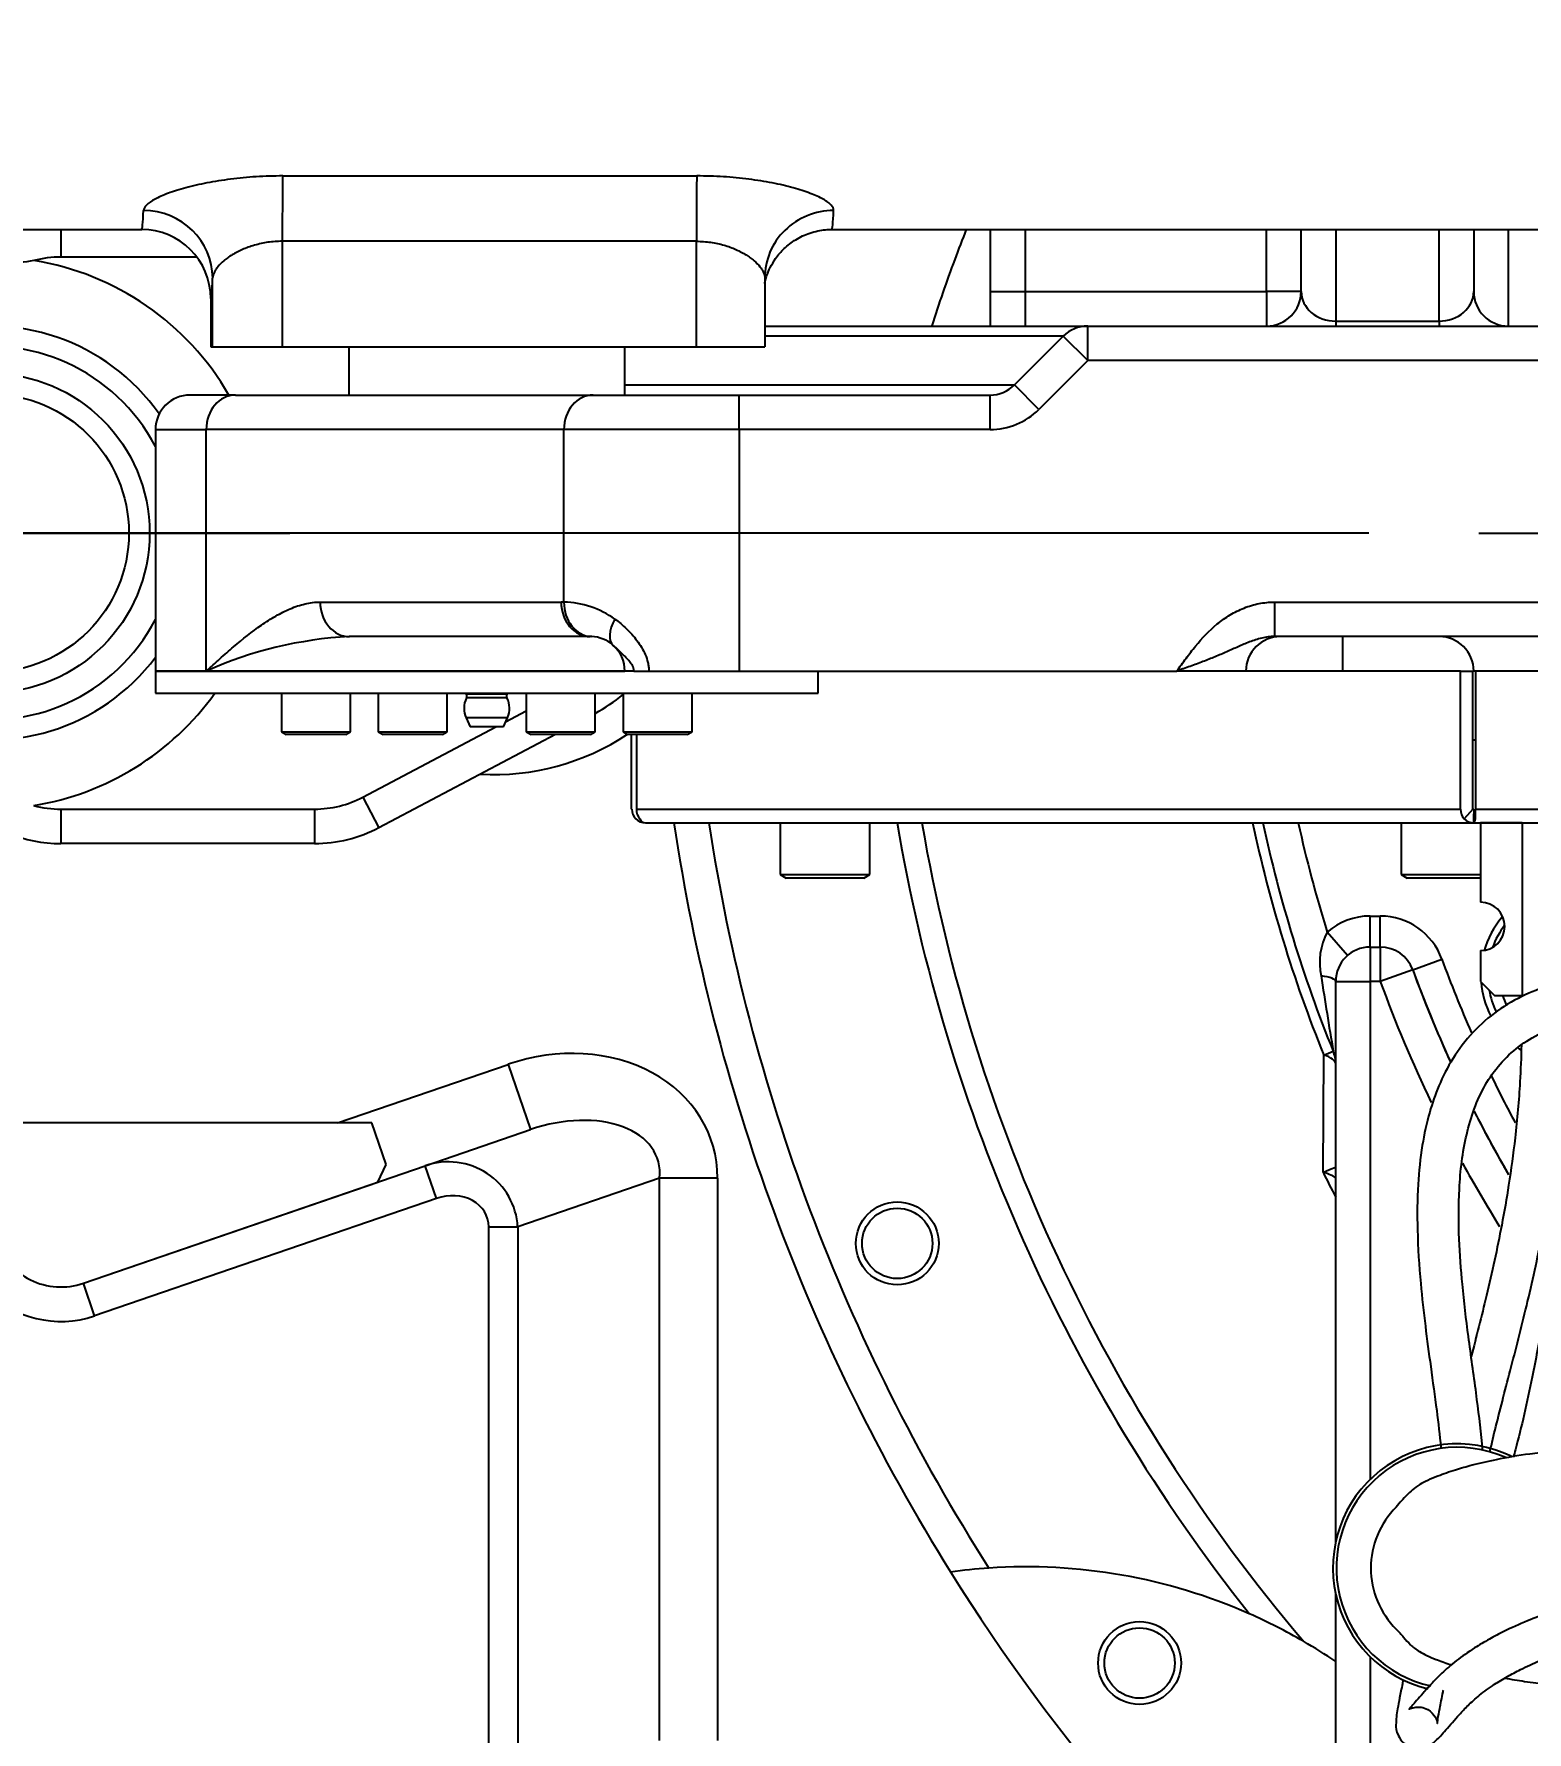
# Model space of a CAD drawing. Header units: millimetres. Extents: x 10462777 to 22643323, y 453826 to 1389191.
# Drawn here: x 11297330.8 to 11297550.6, y 583257.9 to 583507.9 of the extents above; entities that cross this region are included whole.
import ezdxf

# ---------------------------------------------------------------- set-up
doc = ezdxf.new("R2010")
doc.units = ezdxf.units.MM
doc.header["$LTSCALE"] = 200
doc.header["$MEASUREMENT"] = 0
doc.header["$PDMODE"] = 35
doc.header["$PDSIZE"] = -5
doc.linetypes.add('CENTER2', pattern=[1.125, 0.75, -0.125, 0.125, -0.125])
doc.linetypes.add('PHANTOM', pattern=[2.5, 1.25, -0.25, 0.25, -0.25, 0.25, -0.25])
doc.layers.get('0').update_dxf_attribs({"linetype": 'CONTINUOUS'})
doc.layers.get('DEFPOINTS').update_dxf_attribs({"linetype": 'CONTINUOUS'})
for name, color, linetype in [('$DDT_AUDIT_GENERATED_(1626)', 7, 'CONTINUOUS'), ('$DDT_AUDIT_GENERATED_(276)', 7, 'CONTINUOUS'), ('$DDT_AUDIT_GENERATED_(7CC)', 7, 'CONTINUOUS'), ('$DDT_AUDIT_GENERATED_(846)', 7, 'CONTINUOUS'), ('$DDT_AUDIT_GENERATED_(86E)', 7, 'CONTINUOUS'), ('A290-7324-X213', 7, 'CONTINUOUS'), ('A290-7324-X216', 7, 'CONTINUOUS'), ('A290-7329-X201', 7, 'CONTINUOUS'), ('A290-7329-X301', 7, 'CONTINUOUS'), ('A290-7329-X382', 7, 'CONTINUOUS'), ('A290-7329-X384', 7, 'CONTINUOUS'), ('DV1_DEFAULT', 7, 'CONTINUOUS'), ('LIBRL_A6-BA-16X5', 7, 'CONTINUOUS'), ('LIBRL_A6-BA-6X10', 7, 'CONTINUOUS'), ('LIBRL_A6-BA-6X16', 7, 'CONTINUOUS'), ('LIBRL_A6-BA-8X12', 7, 'CONTINUOUS'), ('LIBRL_A6-BA-8X35', 7, 'CONTINUOUS'), ('LIBRL_A97L-0218-', 7, 'CONTINUOUS')]:
    doc.layers.add(name, color=color, linetype=linetype)
doc.layers.add('LAYOUT', color=8, linetype='CONTINUOUS', lineweight=25)
doc.styles.get("Standard").update_dxf_attribs({"font": 'SYMBOL'})
doc.dimstyles.new('DS ROBOTEC', dxfattribs={"dimscale": 0, "dimtxt": 2.5, "dimasz": 2.5, "dimexe": 0.3, "dimexo": 0.3, "dimgap": 0.5, "dimtad": 1, "dimzin": 9, "dimdsep": 46, "dimtxsty": 'Standard', "dimblk": 'OPEN', "dimcen": 0, "dimclrd": 4, "dimclre": 4, "dimclrt": 110, "dimazin": 2, "dimtm": 1.5, "dimtfac": 1, "dimtmove": 0, "dimatfit": 3, "dimldrblk": 'OPEN', "dimfxl": 1, "dimtfill": 1, "dimtolj": 1, "dimlwd": -1, "dimlwe": -1, "dimarcsym": 0})

# ---------------------------------------------------------------- blocks, each defined once
blk = doc.blocks.new('A$C7DA30AB0')
at = {"layer": '$DDT_AUDIT_GENERATED_(1626)', "color": 7, "linetype": 'Continuous', "ltscale": 25.4}
blk.add_line((2865.46, 2983.31, 0), (2865.46, 2957.72, 0), dxfattribs=at)
for points, knots in [([(2778.63, 3056.49, 0), (2779.65, 3059.78, 0), (2781.31, 3064.53, 0), (2783.12, 3069.23, 0), (2783.7, 3070.71, 0)], [0.08101303, 0.08101303, 0.08101303, 0.08101303, 0.09602827, 0.10297048, 0.10297048, 0.10297048, 0.10297048]), ([(2892.59, 2944.41, 0), (2892.53, 2944.95, 0), (2892.21, 2947.06, 0), (2891.23, 2950.59, 0), (2889.24, 2954.23, 0), (2886.92, 2956.77, 0), (2884.58, 2958.41, 0), (2881.82, 2959.68, 0), (2878.43, 2960.45, 0), (2874.32, 2960.45, 0), (2870.07, 2959.65, 0), (2865.83, 2958.08, 0), (2861.75, 2955.74, 0), (2858.11, 2952.57, 0), (2855.23, 2948.77, 0), (2853.18, 2944.75, 0), (2851.69, 2940.45, 0), (2850.65, 2935.59, 0), (2850.05, 2929.77, 0), (2849.99, 2922.97, 0), (2850.45, 2916, 0), (2851.2, 2909.29, 0), (2852.04, 2903.03, 0), (2852.89, 2897.06, 0), (2853.34, 2893.13, 0), (2853.51, 2891.36, 0)], [0.0294546, 0.0294546, 0.0294546, 0.0294546, 0.0397846, 0.0708333, 0.0959328, 0.1167834, 0.1343066, 0.1490043, 0.1732452, 0.1984122, 0.2252052, 0.2533966, 0.2824512, 0.3123338, 0.3427894, 0.3707739, 0.3962002, 0.4275694, 0.4635986, 0.5057353, 0.5554681, 0.5955855, 0.6341662, 0.676763, 0.7134167, 0.7134167, 0.7134167, 0.7134167]), ([(2859.65, 2891.11, 0), (2859.63, 2891.37, 0), (2859.39, 2894.06, 0), (2858.71, 2899.55, 0), (2857.58, 2907.41, 0), (2856.67, 2914.98, 0), (2856.12, 2922.24, 0), (2856.09, 2929.63, 0), (2857, 2937.37, 0), (2859.19, 2943.66, 0), (2862.13, 2947.87, 0), (2864.92, 2950.48, 0), (2868.25, 2952.48, 0), (2872.03, 2953.88, 0), (2875.5, 2954.42, 0), (2878.41, 2954.23, 0), (2880.69, 2953.59, 0), (2882.93, 2952.22, 0), (2884.99, 2949.65, 0), (2885.95, 2946.94, 0), (2886.32, 2945.11, 0), (2886.4, 2944.68, 0)], [0.2297745, 0.2297745, 0.2297745, 0.2297745, 0.2367182, 0.3014038, 0.3714263, 0.4351249, 0.4893865, 0.5495164, 0.6149677, 0.6775364, 0.7079555, 0.7378513, 0.7687237, 0.8009206, 0.8342819, 0.852445, 0.8710577, 0.8908027, 0.9147583, 0.9487289, 0.9591574, 0.9591574, 0.9591574, 0.9591574]), ([(2860.74, 2890.76, 0), (2861.01, 2891.95, 0), (2861.95, 2895.87, 0), (2863.88, 2903.18, 0), (2866.39, 2912.99, 0), (2868.31, 2921.86, 0), (2869.68, 2929.83, 0), (2870.64, 2936.99, 0), (2871.35, 2945.13, 0), (2871.48, 2950.36, 0), (2871.53, 2953.3, 0)], [0.8153922, 0.8153922, 0.8153922, 0.8153922, 0.827936, 0.8554998, 0.8837129, 0.9135475, 0.9303302, 0.9500371, 0.9730855, 0.996031, 0.996031, 0.996031, 0.996031]), ([(2872.56, 2953.81, 0), (2872.53, 2951.37, 0), (2872.47, 2947.31, 0), (2872.15, 2941.42, 0), (2871.81, 2936.64, 0), (2871.45, 2932.54, 0), (2871.05, 2928.54, 0), (2870.6, 2924.56, 0), (2870.11, 2920.66, 0), (2869.4, 2915.6, 0), (2868.4, 2909.23, 0), (2867.12, 2902.31, 0), (2865.79, 2896.17, 0), (2864.84, 2892.3, 0), (2864.29, 2890.3, 0), (2864.19, 2889.94, 0)], [0.0082482, 0.0082482, 0.0082482, 0.0082482, 0.0664006, 0.1182806, 0.1548949, 0.188434, 0.2227476, 0.2572032, 0.2909242, 0.3238986, 0.3894179, 0.459469, 0.5118642, 0.5637843, 0.5754657, 0.5754657, 0.5754657, 0.5754657]), ([(2865.38, 2950.64, 0), (2865.33, 2948.77, 0), (2865.17, 2944.39, 0), (2864.54, 2937.31, 0), (2863.59, 2930.32, 0), (2862.23, 2922.53, 0), (2860.36, 2914.01, 0), (2858.73, 2907.64, 0), (2857.97, 2904.73, 0)], [0.0112301, 0.0112301, 0.0112301, 0.0112301, 0.0267725, 0.049579, 0.0689956, 0.0854783, 0.115111, 0.1416546, 0.1416546, 0.1416546, 0.1416546]), ([(2934.34, 2876.58, 0), (2932.78, 2876.56, 0), (2928.58, 2876.47, 0), (2921.69, 2876.16, 0), (2914.17, 2875.62, 0), (2907.65, 2874.99, 0), (2902.27, 2874.33, 0), (2898.17, 2873.76, 0), (2894.61, 2873.2, 0), (2890.97, 2872.57, 0), (2887.07, 2871.81, 0), (2881.14, 2870.53, 0), (2875.19, 2868.96, 0), (2869.79, 2867.19, 0), (2866.04, 2865.76, 0), (2863.04, 2864.4, 0), (2860.51, 2863.07, 0), (2858.06, 2861.61, 0), (2855.66, 2859.89, 0), (2853.6, 2858.1, 0), (2852.06, 2856.51, 0), (2850.85, 2855.13, 0), (2849.9, 2854.03, 0), (2849.21, 2853.22, 0), (2848.75, 2852.73, 0), (2848.94, 2852.89, 0), (2849.68, 2853.11, 0), (2850.51, 2853.17, 0), (2851.92, 2852.72, 0), (2852.88, 2851.51, 0), (2852.99, 2850.72, 0), (2853, 2850.72, 0), (2853.02, 2850.89, 0), (2853.1, 2851.55, 0), (2853.33, 2852.85, 0), (2853.66, 2854.5, 0), (2853.87, 2855.55, 0), (2853.89, 2855.63, 0)], [0.014029, 0.014029, 0.014029, 0.014029, 0.0271693, 0.0502483, 0.069627, 0.089646, 0.1046939, 0.1152509, 0.1249193, 0.1357273, 0.1476139, 0.1604384, 0.1917051, 0.2082091, 0.2245764, 0.2427195, 0.2568409, 0.2729351, 0.2973591, 0.3234909, 0.3486109, 0.3726537, 0.397887, 0.4229861, 0.448578, 0.4704385, 0.481181, 0.4890178, 0.4961, 0.5081864, 0.5224533, 0.5359445, 0.5493678, 0.5627692, 0.5909404, 0.6212121, 0.6237902, 0.6237902, 0.6237902, 0.6237902]), ([(2847.98, 2857.18, 0), (2847.94, 2856.97, 0), (2847.74, 2855.97, 0), (2847.44, 2854.45, 0), (2847.14, 2852.85, 0), (2846.95, 2851.67, 0), (2846.91, 2850.54, 0), (2846.84, 2849.45, 0), (2847.9, 2847.85, 0), (2848.88, 2847.24, 0), (2850.15, 2846.95, 0), (2851.15, 2847.14, 0), (2852.11, 2847.6, 0), (2852.85, 2848.22, 0), (2853.47, 2848.86, 0), (2854.28, 2849.78, 0), (2855.2, 2850.84, 0), (2856.22, 2852.03, 0), (2857.47, 2853.36, 0), (2859.11, 2854.84, 0), (2861.06, 2856.28, 0), (2863.15, 2857.56, 0), (2865.34, 2858.73, 0), (2867.95, 2859.94, 0), (2871.29, 2861.25, 0), (2875.09, 2862.52, 0), (2879.34, 2863.75, 0), (2884.3, 2864.99, 0), (2889.79, 2866.16, 0), (2895.52, 2867.19, 0), (2900.32, 2867.92, 0), (2904.69, 2868.49, 0), (2909.2, 2869.02, 0), (2914.89, 2869.56, 0), (2921.83, 2870.06, 0), (2928.64, 2870.38, 0), (2932.79, 2870.46, 0), (2934.34, 2870.48, 0)], [0.3726558, 0.3726558, 0.3726558, 0.3726558, 0.3789273, 0.4033778, 0.4265497, 0.4483708, 0.4699513, 0.4923298, 0.502289, 0.5096353, 0.5144283, 0.5252974, 0.5401406, 0.5572699, 0.5800805, 0.6024828, 0.6281052, 0.6522814, 0.6772591, 0.7032607, 0.7283333, 0.7450337, 0.7589346, 0.776283, 0.7921243, 0.808581, 0.8244237, 0.8398177, 0.8594691, 0.8767292, 0.8917889, 0.9016701, 0.9144371, 0.9303265, 0.9496364, 0.9727242, 0.9858295, 0.9858295, 0.9858295, 0.9858295])]:
    blk.add_open_spline(points, degree=3, knots=knots, dxfattribs=at)
at = {"layer": '$DDT_AUDIT_GENERATED_(276)', "color": 7, "linetype": 'Continuous', "ltscale": 25.4}
for start, end in [(200.0052, 204.4821), (206.9352, 210.1591)]:
    blk.add_arc((3025.99, 3025.99, 0), 187.96, start, end, dxfattribs=at)
at = {"layer": '$DDT_AUDIT_GENERATED_(7CC)', "color": 7, "linetype": 'Continuous', "ltscale": 25.4}
for radius, start, end in [(18.29, 64.1811, 256.5944), (17.78, 66.303, 257.4493), (12.7, 135.0247, 225.0414)]:
    blk.add_arc((2855.91, 2873.59, 0), radius, start, end, dxfattribs=at)
for points, knots in [([(2872.67, 2890.86, 0), (2871.54, 2890.83, 0), (2869.68, 2890.77, 0), (2865.85, 2890.31, 0), (2861.92, 2889.64, 0), (2858.39, 2888.82, 0), (2855.47, 2887.99, 0), (2852.66, 2887.01, 0), (2850.02, 2885.81, 0), (2848.55, 2884.38, 0), (2847.49, 2883.23, 0), (2846.93, 2882.57, 0)], [0, 0, 0, 0, 0.081372, 0.157809, 0.292426, 0.398611, 0.475812, 0.569905, 0.700294, 0.854161, 1, 1, 1, 1]), ([(2846.93, 2864.61, 0), (2847.34, 2864.16, 0), (2848.02, 2863.44, 0), (2849.02, 2862.23, 0), (2850.33, 2861.26, 0), (2852.36, 2860.29, 0), (2854.2, 2859.62, 0), (2855.01, 2859.36, 0), (2855.09, 2859.33, 0)], [0, 0, 0, 0, 0.1007398, 0.196095, 0.2972102, 0.4163106, 0.4937326, 0.502265, 0.502265, 0.502265, 0.502265]), ([(2862.92, 2857.39, 0), (2863.86, 2857.22, 0), (2865.92, 2856.88, 0), (2869.3, 2856.44, 0), (2871.4, 2856.36, 0), (2872.67, 2856.31, 0)], [0.7440414, 0.7440414, 0.7440414, 0.7440414, 0.8219157, 0.9082048, 1, 1, 1, 1])]:
    blk.add_open_spline(points, degree=3, knots=knots, dxfattribs=at)
at = {"layer": '$DDT_AUDIT_GENERATED_(846)', "color": 7, "linetype": 'Continuous', "ltscale": 25.4}
for p, q in [((2856.41, 3005.67, 0), (2824.82, 3005.67, 0)), ((2856.41, 3005.67, 0), (2858.23, 3005.67, 0)), ((2856.41, 2985.35, 0), (2856.41, 3005.67, 0)), ((2858.23, 2985.35, 0), (2858.23, 3005.67, 0)), ((2926.93, 3005.67, 0), (2858.61, 3005.67, 0)), ((2858.61, 3005.67, 0), (2858.61, 2985.35, 0)), ((2734.39, 2985.35, 0), (2734.39, 2996.32, 0)), ((2735.08, 2996.32, 0), (2735.08, 2985.35, 0)), ((2735.08, 2985.35, 0), (2856.41, 2985.35, 0)), ((2858.23, 2985.35, 0), (2856.94, 2983.91, 0)), ((2858.23, 2985.35, 0), (2858.35, 2985.35, 0)), ((2858.35, 2985.35, 0), (2858.35, 2984.67, 0)), ((2858.61, 2983.91, 0), (2858.61, 2985.35, 0)), ((2858.61, 2985.35, 0), (2932.01, 2985.35, 0)), ((2736.43, 2983.31, 0), (2858.35, 2983.31, 0)), ((2858.35, 2983.31, 0), (2858.35, 2984.67, 0)), ((2858.35, 2983.31, 0), (2858.35, 2983.31, 0)), ((2858.35, 2983.31, 0), (2932.01, 2983.31, 0)), ((2859.36, 2983.31, 0), (2859.36, 2971.63, 0)), ((2865.46, 2983.31, 0), (2859.36, 2983.31, 0)), ((2859.36, 2964.52, 0), (2859.36, 2959.95, 0)), ((2859.36, 2959.95, 0), (2861.4, 2957.91, 0)), ((2861.4, 2957.91, 0), (2865.46, 2957.91, 0))]:
    blk.add_line(p, q, dxfattribs=at)
for centre, radius, start, end in [((2736.43, 2985.35, 0), 2.03, 180, 270), ((2736.49, 2984.25, 0), 0.937, 201.223, 266.4641), ((2858.36, 2985.3, 0), 1.99, 224.4513, 269.5516), ((2859.36, 2968.07, 0), 3.56, 270, 90)]:
    blk.add_arc(centre, radius, start, end, dxfattribs=at)
for centre in [(2736.9, 2985.35, 0), (2858.23, 2985.35, 0)]:
    blk.add_ellipse(centre, major_axis=(0, -2.03), ratio=0.895903, start_param=4.712389, end_param=5.497787, dxfattribs=at)
blk.add_open_spline([(2858.23, 2985.35, 0), (2858.23, 2985.35, 0), (2858.23, 2985.35, 0)], degree=2, dxfattribs=at)
blk.add_open_spline([(2858.35, 2983.31, 0), (2858.39, 2983.31, 0), (2858.43, 2983.37, 0), (2858.52, 2983.57, 0), (2858.57, 2983.72, 0), (2858.61, 2983.91, 0)], degree=3, knots=[0, 0, 0, 0, 0.5, 0.5, 1, 1, 1, 1], dxfattribs=at)
at = {"layer": '$DDT_AUDIT_GENERATED_(86E)', "color": 7, "linetype": 'Continuous', "ltscale": 25.4}
blk.add_line((2858.61, 2995.51, 0), (2858.23, 2995.51, 0), dxfattribs=at)
at = {"layer": 'A290-7324-X213', "color": 7, "linetype": 'Continuous', "ltscale": 25.4}
for p, q in [((2650.36, 3070.69, 0), (2650.36, 3066.63, 0)), ((2670.39, 3066.63, 0), (2650.36, 3066.63, 0)), ((2715.84, 2998.2, 0), (2718.88, 2999.8, 0)), ((2694.82, 2987.11, 0), (2714.4, 2997.44, 0)), ((2723.17, 2996.32, 0), (2697.19, 2982.61, 0)), ((2650.36, 2985.35, 0), (2687.71, 2985.35, 0)), ((2650.36, 2985.35, 0), (2650.36, 2980.27, 0)), ((2687.71, 2985.35, 0), (2687.71, 2980.27, 0)), ((2694.82, 2987.11, 0), (2697.19, 2982.61, 0)), ((2687.71, 2980.27, 0), (2650.36, 2980.27, 0))]:
    blk.add_line(p, q, dxfattribs=at)
for radius in [23.52, 20.47]:
    blk.add_circle((2639.91, 3025.99, 0), radius, dxfattribs=at)
for centre, radius, start, end in [((2649.33, 3042.02, 0), 24.26, 96.9328, 117.371), ((2650.36, 3051.39, 0), 15.24, 90, 105.0416), ((2639.91, 3025.99, 0), 40.64, 30, 80.8055), ((2639.91, 3025.99, 0), 30.48, 35.1185, 323.1301), ((2639.91, 3025.99, 0), 27.5, 27.5565, 332.4435), ((2639.91, 3025.99, 0), 40.64, 279.1945, 324.5495), ((2714.08, 3025.99, 0), 30.48, 299.3945, 308.6791), ((2650.36, 3000.59, 0), 20.32, 225, 270), ((2650.36, 3000.59, 0), 15.24, 254.9584, 270), ((2687.71, 3000.59, 0), 15.24, 270, 297.8174), ((2687.71, 3000.59, 0), 20.32, 270, 297.8174)]:
    blk.add_arc(centre, radius, start, end, dxfattribs=at)
at = {"layer": 'A290-7324-X216', "color": 7, "linetype": 'Continuous', "ltscale": 25.4}
for p, q in [((2696.16, 2939.13, 0), (2639.21, 2939.16, 0)), ((2698.27, 2933.01, 0), (2696.16, 2939.13, 0)), ((2697.01, 2930.43, 0), (2698.27, 2933.01, 0)), ((2653.67, 2915.53, 0), (2697.01, 2930.43, 0))]:
    blk.add_line(p, q, dxfattribs=at)
at = {"layer": 'A290-7329-X201', "color": 7, "linetype": 'Continuous', "ltscale": 25.4}
for p, q in [((2691.09, 2939.13, 0), (2716.19, 2947.76, 0)), ((2716.19, 2947.76, 0), (2719.49, 2938.16, 0)), ((2703.99, 2932.83, 0), (2719.49, 2938.16, 0)), ((2653.67, 2915.53, 0), (2703.99, 2932.83, 0)), ((2705.64, 2928.02, 0), (2703.99, 2932.83, 0)), ((2738.5, 2931.02, 0), (2717.61, 2923.84, 0)), ((2747.03, 2931.02, 0), (2738.5, 2931.02, 0)), ((2738.5, 2848.18, 0), (2738.5, 2931.02, 0)), ((2747.03, 2931.02, 0), (2747.03, 2848.18, 0)), ((2705.64, 2928.02, 0), (2655.32, 2910.72, 0)), ((2713.35, 2923.84, 0), (2717.61, 2923.84, 0)), ((2713.35, 2847.14, 0), (2713.35, 2923.84, 0)), ((2717.61, 2923.84, 0), (2717.61, 2847.14, 0)), ((2655.32, 2910.72, 0), (2653.67, 2915.53, 0))]:
    blk.add_line(p, q, dxfattribs=at)
for centre, radius, start, end in [((2714.08, 3025.99, 0), 30.48, 299.3945, 308.6791), ((2714.08, 3025.99, 0), 35.56, 266.8147, 303.591), ((2650.37, 2925.14, 0), 10.16, 198.4349, 288.9704), ((2650.37, 2925.14, 0), 15.24, 223.3977, 288.9704)]:
    blk.add_arc(centre, radius, start, end, dxfattribs=at)
for centre, major_axis, ratio in [((2722.8, 2928.55, 0), (-23.31, -8.01), 0.824371), ((2722.8, 2928.55, 0), (-15.39, -5.29), 0.624328), ((2707.29, 2923.22, 0), (-9.79, -3.36), 0.981635), ((2707.29, 2923.22, 0), (-5.83, -2), 0.824371)]:
    blk.add_ellipse(centre, major_axis=major_axis, ratio=ratio, start_param=2.865455, end_param=4.712389, dxfattribs=at)
at = {"layer": 'A290-7329-X301', "color": 7, "linetype": 'Continuous', "ltscale": 25.4}
for p, q in [((2787.23, 3061.55, 0), (2787.23, 3070.69, 0)), ((2792.31, 3070.69, 0), (2792.31, 3061.55, 0)), ((2827.87, 3061.55, 0), (2827.87, 3070.69, 0)), ((2832.95, 3061.55, 0), (2832.95, 3070.69, 0)), ((2838.03, 3070.69, 0), (2838.03, 3057.19, 0)), ((2853.27, 3057.19, 0), (2853.27, 3070.69, 0)), ((2858.35, 3070.69, 0), (2858.35, 3061.55, 0)), ((2863.43, 3070.69, 0), (2863.43, 3056.47, 0)), ((2787.23, 3056.47, 0), (2787.23, 3061.55, 0)), ((2787.23, 3061.55, 0), (2792.31, 3061.55, 0)), ((2792.31, 3061.55, 0), (2827.87, 3061.55, 0)), ((2792.31, 3061.55, 0), (2792.31, 3056.47, 0)), ((2827.87, 3061.55, 0), (2827.87, 3056.47, 0)), ((2832.95, 3061.55, 0), (2827.87, 3061.55, 0)), ((2753.98, 3056.47, 0), (2801.52, 3056.47, 0)), ((2801.52, 3051.39, 0), (2801.52, 3056.47, 0)), ((2801.52, 3056.47, 0), (2973.92, 3056.47, 0)), ((2838.03, 3057.19, 0), (2853.27, 3057.19, 0)), ((2838.03, 3057.19, 0), (2838.03, 3056.47, 0)), ((2853.27, 3057.19, 0), (2853.27, 3056.47, 0)), ((2797.93, 3054.98, 0), (2753.98, 3054.98, 0)), ((2790.75, 3047.79, 0), (2797.93, 3054.98, 0)), ((2801.52, 3051.39, 0), (2797.93, 3054.98, 0)), ((2801.52, 3051.39, 0), (2794.34, 3044.2, 0)), ((2973.92, 3051.39, 0), (2801.52, 3051.39, 0)), ((2676.07, 3046.31, 0), (2669.37, 3046.31, 0)), ((2676.07, 3046.31, 0), (2728.72, 3046.31, 0)), ((2728.72, 3046.31, 0), (2750.22, 3046.31, 0)), ((2733.38, 3047.79, 0), (2790.75, 3047.79, 0)), ((2750.22, 3041.23, 0), (2750.22, 3046.31, 0)), ((2750.22, 3046.31, 0), (2787.16, 3046.31, 0)), ((2787.16, 3041.23, 0), (2787.16, 3046.31, 0)), ((2794.34, 3044.2, 0), (2790.75, 3047.79, 0)), ((2664.29, 3041.23, 0), (2664.29, 3005.67, 0)), ((2664.29, 3041.23, 0), (2671.77, 3041.23, 0)), ((2671.77, 3005.67, 0), (2671.77, 3041.23, 0)), ((2724.42, 3041.23, 0), (2671.77, 3041.23, 0)), ((2724.42, 3015.82, 0), (2724.42, 3041.23, 0)), ((2750.22, 3041.23, 0), (2724.42, 3041.23, 0)), ((2750.22, 3041.23, 0), (2750.22, 3005.67, 0)), ((2787.16, 3041.23, 0), (2750.22, 3041.23, 0)), ((2688.53, 3015.83, 0), (2724, 3015.83, 0)), ((2829.03, 3015.83, 0), (2973.92, 3015.83, 0)), ((2829.03, 3015.83, 0), (2829.03, 3010.75, 0)), ((2728.3, 3010.75, 0), (2692.83, 3010.75, 0)), ((2973.92, 3010.75, 0), (2829.03, 3010.75, 0)), ((2839.04, 3010.75, 0), (2839.04, 3005.67, 0)), ((2671.77, 3005.67, 0), (2664.29, 3005.67, 0)), ((2733.38, 3005.67, 0), (2671.77, 3005.67, 0)), ((2734.73, 3005.67, 0), (2733.38, 3005.67, 0)), ((2734.73, 3005.67, 0), (2736.92, 3005.67, 0)), ((2736.92, 3005.67, 0), (2750.22, 3005.67, 0)), ((2750.22, 3005.67, 0), (2814.66, 3005.67, 0)), ((2824.82, 3005.67, 0), (2814.66, 3005.67, 0)), ((2858.61, 3005.67, 0), (2858.35, 3005.67, 0)), ((2843.11, 2965.03, 0), (2843.11, 2969.6, 0)), ((2843.11, 2969.6, 0), (2844.6, 2969.6, 0)), ((2844.6, 2965.03, 0), (2844.6, 2969.6, 0)), ((2839.78, 2963.78, 0), (2836.78, 2967.23, 0)), ((2843.11, 2965.03, 0), (2844.6, 2965.03, 0)), ((2843.11, 2965.03, 0), (2843.11, 2959.95, 0)), ((2844.6, 2965.03, 0), (2844.6, 2959.95, 0)), ((2849.37, 2961.68, 0), (2853.67, 2963.25, 0)), ((2849.37, 2961.68, 0), (2844.6, 2959.95, 0)), ((2838.03, 2877.42, 0), (2838.03, 2959.95, 0)), ((2838.03, 2959.95, 0), (2843.11, 2959.95, 0)), ((2844.6, 2959.95, 0), (2843.11, 2959.95, 0)), ((2843.11, 2959.95, 0), (2843.11, 2886.65, 0)), ((2836.17, 2931.87, 0), (2836.28, 2949.13, 0)), ((2836.28, 2949.13, 0), (2837.66, 2949.69, 0)), ((2837.66, 2949.69, 0), (2837.68, 2949.7, 0)), ((2838.03, 2756.75, 0), (2838.03, 2869.75, 0)), ((2843.11, 2860.53, 0), (2843.11, 2756.75, 0))]:
    blk.add_line(p, q, dxfattribs=at)
for centre, radius in [((2773.49, 2921.4, 0), 6.1), ((2773.49, 2921.4, 0), 5.18), ((2809.16, 2859.61, 0), 6.1), ((2809.16, 2859.61, 0), 5.18)]:
    blk.add_circle(centre, radius, dxfattribs=at)
for centre, radius, start, end in [((2827.87, 3061.55, 0), 5.08, 270, 0), ((2863.43, 3061.55, 0), 5.08, 180, 270), ((2801.52, 3051.39, 0), 5.08, 90, 135), ((2669.37, 3041.23, 0), 5.08, 90, 180), ((2787.16, 3051.39, 0), 5.08, 270, 315), ((2787.16, 3051.39, 0), 10.16, 270, 315), ((2724, 3005.67, 0), 10.16, 87.6454, 90), ((2724.08, 3002.23, 0), 13.59, 54.6811, 88.5641), ((2696.06, 2951.17, 0), 59.67, 93.1076, 114.0216), ((2728.3, 3005.67, 0), 5.08, 87.6454, 90), ((2728.3, 3005.67, 0), 5.08, 48.8841, 87.6454), ((2829.9, 3005.67, 0), 5.08, 90, 180), ((2853.27, 3005.67, 0), 5.08, 0, 90), ((2728.3, 3005.67, 0), 5.08, 0, 48.8841), ((3025.99, 3025.99, 0), 288.54, 188.5045, 212.017), ((3025.99, 3025.99, 0), 283.46, 188.6581, 212.5215), ((3025.99, 3025.99, 0), 256.1, 189.5913, 218.4136), ((3025.99, 3025.99, 0), 252.51, 189.7291, 220.2571), ((3025.99, 3025.99, 0), 204.69, 192.0329, 202.0542), ((3025.99, 3025.99, 0), 203.2, 192.1224, 202.0542), ((3025.99, 3025.99, 0), 198.12, 192.4381, 197.2504), ((2843.11, 2959.95, 0), 9.65, 90, 130.9678), ((2844.6, 2959.95, 0), 9.65, 20.0052, 90), ((2872.61, 2960.88, 0), 13.21, 139.8521, 164.264), ((2845.26, 2962.77, 0), 9.58, 152.2336, 191.997), ((2843.11, 2959.95, 0), 5.08, 90, 180), ((2844.6, 2959.95, 0), 5.08, 20.0052, 90), ((3025.99, 3025.99, 0), 183.39, 200.0052, 203.6557), ((3372.78, 3041.8, 0), 542.97, 188.5812, 189.7659), ((3025.99, 3025.99, 0), 187.96, 200.0052, 204.4363), ((3025.99, 3025.99, 0), 193.04, 200.0052, 205.7412), ((2872.61, 2960.88, 0), 13.21, 184.3917, 207.0902), ((2832.63, 2947.78, 0), 5.4, 0.0279, 20.8072), ((2872.61, 2960.88, 0), 13.21, 234.1724, 236.3949), ((3025.99, 3025.99, 0), 183.39, 205.825, 208.2673), ((3025.99, 3025.99, 0), 187.96, 207.0046, 210.1393), ((3025.99, 3025.99, 0), 193.04, 208.7339, 211.9369), ((3025.99, 3025.99, 0), 211.87, 206.3724, 207.4841), ((2792.5, 2792.5, 0), 81.28, 93.8993, 97.897), ((3025.99, 3025.99, 0), 288.54, 212.017, 229.3521), ((2792.5, 2792.5, 0), 81.28, 66.1868, 93.8993), ((2792.5, 2792.5, 0), 81.28, 59.8849, 66.1868), ((2792.5, 2792.5, 0), 81.28, 55.9178, 59.8849)]:
    blk.add_arc(centre, radius, start, end, dxfattribs=at)
for centre, major_axis, ratio, start_param, end_param in [((2838.03, 3061.55, 0), (-5.08, 0), 0.857493, 0, 1.570796), ((2853.27, 3061.55, 0), (-5.08, 0), 0.857493, 1.570796, 3.141593), ((2676.07, 3041.23, 0), (0, -5.08), 0.8466, 3.141593, 4.712389), ((2728.72, 3041.23, 0), (0, -5.08), 0.8466, 3.141593, 4.712389), ((2692.83, 3015.83, 0), (0, -5.08), 0.8466, 4.712389, 6.283185), ((2728.3, 3015.83, 0), (0, -5.08), 0.8466, 4.712389, 6.283185), ((2728.72, 3015.82, 0), (-0.21, -5.08), 0.846397, 4.747178, 6.283185), ((2734.98, 3013.32, 0), (-3.34, -3.83), 0.491937, 5.117968, 6.283185), ((2833.46, 2959.95, 0), (4.57, 0), 0.215215, 0, 1.010448), ((2832.95, 2947.78, 0), (-5.08, 0), 0.35152, 3.141593, 3.99772), ((2833.46, 2947.99, 0), (4.57, 0), 0.971601, 0, 0.395048)]:
    blk.add_ellipse(centre, major_axis=major_axis, ratio=ratio, start_param=start_param, end_param=end_param, dxfattribs=at)
for points, knots in [([(2671.77, 3005.67, 0), (2671.94, 3005.82, 0), (2672.11, 3005.97, 0), (2672.44, 3006.27, 0), (2672.94, 3006.72, 0), (2673.44, 3007.17, 0), (2674.44, 3008.07, 0), (2675.11, 3008.66, 0), (2677.14, 3010.38, 0), (2678.5, 3011.47, 0), (2680.58, 3012.92, 0), (2681.28, 3013.37, 0), (2682.7, 3014.18, 0), (2683.42, 3014.54, 0), (2684.85, 3015.14, 0), (2685.58, 3015.39, 0), (2687.04, 3015.73, 0), (2687.78, 3015.83, 0), (2688.53, 3015.83, 0)], [0, 0, 0, 0, 0.03125, 0.03125, 0.0625, 0.125, 0.125, 0.25, 0.25, 0.5, 0.5, 0.625, 0.625, 0.75, 0.75, 0.875, 0.875, 1, 1, 1, 1]), ([(2814.66, 3005.67, 0), (2814.88, 3005.98, 0), (2815.1, 3006.29, 0), (2815.55, 3006.92, 0), (2815.77, 3007.23, 0), (2816.45, 3008.15, 0), (2816.92, 3008.76, 0), (2818.37, 3010.53, 0), (2819.42, 3011.64, 0), (2820.9, 3012.85, 0), (2821.21, 3013.08, 0), (2821.84, 3013.52, 0), (2822.16, 3013.73, 0), (2823.14, 3014.33, 0), (2823.83, 3014.67, 0), (2824.9, 3015.09, 0), (2825.27, 3015.22, 0), (2826, 3015.44, 0), (2826.37, 3015.53, 0), (2827.49, 3015.75, 0), (2828.26, 3015.83, 0), (2829.03, 3015.83, 0)], [0, 0, 0, 0, 0.0625, 0.0625, 0.125, 0.125, 0.25, 0.25, 0.5, 0.5, 0.5625, 0.5625, 0.625, 0.625, 0.75, 0.75, 0.8125, 0.8125, 0.875, 0.875, 1, 1, 1, 1]), ([(2731.93, 3013.32, 0), (2732.51, 3012.9, 0), (2733.08, 3012.43, 0), (2733.89, 3011.65, 0), (2734.15, 3011.37, 0), (2734.67, 3010.79, 0), (2734.92, 3010.49, 0), (2735.39, 3009.85, 0), (2735.62, 3009.52, 0), (2736.03, 3008.83, 0), (2736.22, 3008.47, 0), (2736.55, 3007.71, 0), (2736.68, 3007.32, 0), (2736.82, 3006.71, 0), (2736.86, 3006.51, 0), (2736.91, 3006.09, 0), (2736.92, 3005.88, 0), (2736.92, 3005.67, 0)], [0, 0, 0, 0, 0.25, 0.25, 0.375, 0.375, 0.5, 0.5, 0.625, 0.625, 0.75, 0.75, 0.875, 0.875, 0.9375, 0.9375, 1, 1, 1, 1]), ([(2829.03, 3010.75, 0), (2828.38, 3010.75, 0), (2827.75, 3010.66, 0), (2826.83, 3010.44, 0), (2826.53, 3010.36, 0), (2825.93, 3010.17, 0), (2825.64, 3010.06, 0), (2824.78, 3009.73, 0), (2824.22, 3009.49, 0), (2823.11, 3009, 0), (2822.56, 3008.75, 0), (2821.43, 3008.25, 0), (2820.86, 3008.01, 0), (2819.7, 3007.53, 0), (2819.1, 3007.29, 0), (2817.88, 3006.82, 0), (2817.26, 3006.59, 0), (2816.29, 3006.25, 0), (2815.97, 3006.13, 0), (2815.48, 3005.96, 0), (2815.23, 3005.87, 0), (2814.99, 3005.78, 0), (2814.82, 3005.72, 0), (2814.74, 3005.69, 0), (2814.66, 3005.67, 0)], [0, 0, 0, 0, 0.125, 0.125, 0.1875, 0.1875, 0.25, 0.25, 0.375, 0.375, 0.5, 0.5, 0.625, 0.625, 0.75, 0.75, 0.875, 0.875, 0.9375, 0.9375, 0.96875, 0.984375, 0.984375, 1, 1, 1, 1]), ([(2734.73, 3005.67, 0), (2734.73, 3005.82, 0), (2734.71, 3005.97, 0), (2734.62, 3006.25, 0), (2734.56, 3006.37, 0), (2734.37, 3006.71, 0), (2734.22, 3006.9, 0), (2733.93, 3007.26, 0), (2733.78, 3007.42, 0), (2733.49, 3007.73, 0), (2733.35, 3007.87, 0), (2732.93, 3008.29, 0), (2732.66, 3008.55, 0), (2732.14, 3009.05, 0), (2731.89, 3009.28, 0), (2731.64, 3009.49, 0)], [0, 0, 0, 0, 0.0625, 0.0625, 0.125, 0.125, 0.25, 0.25, 0.375, 0.375, 0.5, 0.5, 0.75, 0.75, 1, 1, 1, 1]), ([(2836.17, 2931.87, 0), (2836.31, 2931.93, 0), (2836.44, 2931.99, 0), (2836.7, 2932.09, 0), (2836.82, 2932.14, 0), (2837.16, 2932.28, 0), (2837.35, 2932.36, 0), (2837.68, 2932.49, 0), (2837.81, 2932.53, 0), (2837.98, 2932.59, 0), (2838.03, 2932.59, 0), (2838.03, 2932.58, 0)], [0, 0, 0, 0, 0.125, 0.125, 0.25, 0.25, 0.5, 0.5, 0.75, 0.75, 1, 1, 1, 1]), ([(2838.05, 2931.02, 0), (2837.98, 2931.07, 0), (2837.91, 2931.13, 0), (2837.62, 2931.31, 0), (2837.37, 2931.44, 0), (2836.95, 2931.61, 0), (2836.8, 2931.67, 0), (2836.49, 2931.78, 0), (2836.33, 2931.83, 0), (2836.17, 2931.87, 0)], [0.4067584, 0.4067584, 0.4067584, 0.4067584, 0.5, 0.5, 0.75, 0.75, 0.875, 0.875, 1, 1, 1, 1])]:
    blk.add_open_spline(points, degree=3, knots=knots, dxfattribs=at)
at = {"layer": 'A290-7329-X382', "color": 7, "linetype": 'Continuous', "ltscale": 25.4}
for p, q in [((2692.74, 3053.42, 0), (2692.74, 3046.31, 0)), ((2733.38, 3046.31, 0), (2733.38, 3053.42, 0)), ((2682.84, 3002.42, 0), (2682.84, 2996.73, 0)), ((2693, 2996.73, 0), (2693, 3002.42, 0)), ((2682.84, 2996.73, 0), (2693, 2996.73, 0)), ((2682.84, 2996.73, 0), (2683.54, 2996.32, 0)), ((2692.29, 2996.32, 0), (2683.54, 2996.32, 0)), ((2692.29, 2996.32, 0), (2693, 2996.73, 0))]:
    blk.add_line(p, q, dxfattribs=at)
at = {"layer": 'A290-7329-X384', "color": 7, "linetype": 'Continuous', "ltscale": 25.4}
for p, q in [((2664.29, 3005.67, 0), (2733.38, 3005.67, 0)), ((2664.29, 3005.67, 0), (2664.29, 3002.42, 0)), ((2761.83, 3002.42, 0), (2761.83, 3005.67, 0)), ((2664.29, 3002.42, 0), (2761.83, 3002.42, 0))]:
    blk.add_line(p, q, dxfattribs=at)
at = {"layer": 'DV1_DEFAULT', "color": 1, "linetype": 'CENTER2', "ltscale": 7}
for p, q in [((5992.89, 3025.99, 0), (0, 3025.99, 0)), ((59.09, 3025.99, 0), (6051.98, 3025.99, 0))]:
    blk.add_line(p, q, dxfattribs=at)
at = {"layer": 'LAYOUT', "color": 6, "linetype": 'PHANTOM'}
for centre, radius in [((3030.45, 3025.99, 0), 2693.02), ((3025.99, 3025.99, 0), 589.24)]:
    blk.add_circle(centre, radius, dxfattribs=at)
at = {"layer": 'LIBRL_A6-BA-16X5', "color": 7, "linetype": 'Continuous', "ltscale": 25.4}
for radius, start, end in [(12.19, 142.7786, 160.3149), (12.19, 190.33, 206.0446), (10.43, 196.5223, 205.4407)]:
    blk.add_arc((2872.61, 2960.88, 0), radius, start, end, dxfattribs=at)
at = {"layer": 'LIBRL_A6-BA-6X10', "color": 7, "linetype": 'Continuous', "ltscale": 25.4}
for p, q in [((2733.13, 3002.42, 0), (2733.13, 2996.73, 0)), ((2743.29, 2996.73, 0), (2743.29, 3002.42, 0)), ((2733.13, 2996.73, 0), (2743.29, 2996.73, 0)), ((2733.13, 2996.73, 0), (2733.83, 2996.32, 0)), ((2742.58, 2996.32, 0), (2733.83, 2996.32, 0)), ((2742.58, 2996.32, 0), (2743.29, 2996.73, 0))]:
    blk.add_line(p, q, dxfattribs=at)
at = {"layer": 'LIBRL_A6-BA-6X16', "color": 7, "linetype": 'Continuous', "ltscale": 25.4}
for p, q in [((2683.02, 3078.57, 0), (2743.98, 3078.57, 0)), ((2562.7, 3070.69, 0), (2662.26, 3070.69, 0)), ((2763.86, 3070.69, 0), (2979.75, 3070.69, 0)), ((2743.92, 3068.95, 0), (2682.96, 3068.95, 0)), ((2682.96, 3068.95, 0), (2682.96, 3053.42, 0)), ((2743.92, 3053.42, 0), (2743.92, 3068.95, 0)), ((2672.7, 3053.42, 0), (2672.7, 3063.51, 0)), ((2753.98, 3063.51, 0), (2753.98, 3053.42, 0)), ((2672.42, 3060.54, 0), (2672.42, 3053.42, 0)), ((2672.42, 3060.53, 0), (2672.42, 3053.42, 0)), ((2672.42, 3053.42, 0), (2672.7, 3053.42, 0)), ((2672.42, 3053.42, 0), (2672.42, 3053.42, 0)), ((2672.7, 3053.42, 0), (2682.96, 3053.42, 0)), ((2682.96, 3053.42, 0), (2743.92, 3053.42, 0)), ((2743.92, 3053.42, 0), (2753.98, 3053.42, 0))]:
    blk.add_line(p, q, dxfattribs=at)
blk.add_arc((2713.06, 2966.47, 0), 102.46, 113.3663, 113.367, dxfattribs=at)
for centre, major_axis, ratio, start_param, end_param in [((2683.05, 3068.95, 0), (0, -10.16), 0.009264, 3.470047, 4.712389), ((2744.01, 3068.95, 0), (0, 10.16), 0.009264, 0.328455, 1.570796), ((2662.26, 3218.01, 0), (0, -147.32), 0.009264, 0, 0.194778), ((2662.55, 3063.51, 0), (-10.15, 0.48), 0.981049, 3.189421, 4.760217), ((2764.14, 3063.51, 0), (10.15, -0.48), 0.981049, 1.618624, 3.189421), ((2763.86, 3218.01, 0), (0, 147.32), 0.009264, 3.141593, 3.33637), ((2662.26, 3060.53, 0), (0, 10.16), 0.999957, 4.712389, 6.283185), ((2672.42, 3218.01, 0), (0, 157.48), 0.009264, 3.141593, 3.33637)]:
    blk.add_ellipse(centre, major_axis=major_axis, ratio=ratio, start_param=start_param, end_param=end_param, dxfattribs=at)
for points, knots in [([(2683.02, 3078.57, 0), (2681.7, 3078.57, 0), (2680.4, 3078.53, 0), (2678.48, 3078.41, 0), (2677.85, 3078.36, 0), (2676.59, 3078.24, 0), (2675.96, 3078.17, 0), (2674.13, 3077.94, 0), (2672.97, 3077.76, 0), (2671.32, 3077.44, 0), (2670.78, 3077.33, 0), (2669.74, 3077.09, 0), (2669.24, 3076.96, 0), (2667.81, 3076.58, 0), (2666.95, 3076.3, 0), (2665.8, 3075.88, 0), (2665.44, 3075.73, 0), (2664.79, 3075.44, 0), (2664.49, 3075.29, 0), (2663.68, 3074.86, 0), (2663.27, 3074.57, 0), (2662.84, 3074.14, 0), (2662.73, 3074.01, 0), (2662.57, 3073.74, 0), (2662.53, 3073.6, 0), (2662.53, 3073.48, 0)], [0, 0, 0, 0, 0.125, 0.125, 0.1875, 0.1875, 0.25, 0.25, 0.375, 0.375, 0.4375, 0.4375, 0.5, 0.5, 0.625, 0.625, 0.6875, 0.6875, 0.75, 0.75, 0.875, 0.875, 0.9375, 0.9375, 1, 1, 1, 1]), ([(2764.12, 3073.48, 0), (2764.13, 3073.73, 0), (2764.01, 3074, 0), (2763.62, 3074.42, 0), (2763.45, 3074.56, 0), (2763.16, 3074.78, 0), (2763.05, 3074.85, 0), (2762.82, 3075, 0), (2762.7, 3075.07, 0), (2762.06, 3075.44, 0), (2761.43, 3075.73, 0), (2760.31, 3076.15, 0), (2759.91, 3076.3, 0), (2759.06, 3076.57, 0), (2758.61, 3076.7, 0), (2757.68, 3076.96, 0), (2757.19, 3077.08, 0), (2756.18, 3077.32, 0), (2755.64, 3077.44, 0), (2753.99, 3077.76, 0), (2752.84, 3077.94, 0), (2751.04, 3078.17, 0), (2750.42, 3078.24, 0), (2749.17, 3078.36, 0), (2748.53, 3078.41, 0), (2746.6, 3078.53, 0), (2745.3, 3078.57, 0), (2743.98, 3078.57, 0)], [0, 0, 0, 0, 0.125, 0.125, 0.1875, 0.1875, 0.21875, 0.21875, 0.25, 0.25, 0.375, 0.375, 0.4375, 0.4375, 0.5, 0.5, 0.5625, 0.5625, 0.625, 0.625, 0.75, 0.75, 0.8125, 0.8125, 0.875, 0.875, 1, 1, 1, 1]), ([(2753.97, 3062.75, 0), (2754, 3062.87, 0), (2754.07, 3063.19, 0), (2754.29, 3063.96, 0), (2754.76, 3065.1, 0), (2755.58, 3066.5, 0), (2756.83, 3067.95, 0), (2758.53, 3069.28, 0), (2760.6, 3070.25, 0), (2762.49, 3070.65, 0), (2763.52, 3070.68, 0), (2763.86, 3070.69, 0)], [0.5873582, 0.5873582, 0.5873582, 0.5873582, 0.6274483, 0.6691834, 0.7095587, 0.7534969, 0.8041389, 0.8591259, 0.9172592, 0.9769595, 1, 1, 1, 1]), ([(2682.96, 3068.95, 0), (2682.6, 3068.95, 0), (2682.24, 3068.94, 0), (2681.54, 3068.89, 0), (2681.18, 3068.85, 0), (2680.15, 3068.7, 0), (2679.49, 3068.55, 0), (2678.54, 3068.28, 0), (2678.23, 3068.18, 0), (2677.64, 3067.97, 0), (2677.36, 3067.85, 0), (2676.54, 3067.5, 0), (2676.04, 3067.24, 0), (2675.36, 3066.82, 0), (2675.14, 3066.67, 0), (2674.74, 3066.39, 0), (2674.55, 3066.24, 0), (2674.02, 3065.8, 0), (2673.72, 3065.5, 0), (2673.35, 3065.05, 0), (2673.24, 3064.9, 0), (2673.05, 3064.61, 0), (2672.98, 3064.47, 0), (2672.78, 3064.04, 0), (2672.71, 3063.77, 0), (2672.7, 3063.51, 0)], [0, 0, 0, 0, 0.0625, 0.0625, 0.125, 0.125, 0.25, 0.25, 0.3125, 0.3125, 0.375, 0.375, 0.5, 0.5, 0.5625, 0.5625, 0.625, 0.625, 0.75, 0.75, 0.8125, 0.8125, 0.875, 0.875, 1, 1, 1, 1]), ([(2743.92, 3068.95, 0), (2744.63, 3068.95, 0), (2745.33, 3068.9, 0), (2746.35, 3068.75, 0), (2746.69, 3068.69, 0), (2747.36, 3068.55, 0), (2747.68, 3068.47, 0), (2748.3, 3068.29, 0), (2748.6, 3068.19, 0), (2749.19, 3067.98, 0), (2749.47, 3067.86, 0), (2750.29, 3067.5, 0), (2750.78, 3067.24, 0), (2751.45, 3066.82, 0), (2751.66, 3066.68, 0), (2752.06, 3066.39, 0), (2752.24, 3066.24, 0), (2752.76, 3065.8, 0), (2753.04, 3065.5, 0), (2753.4, 3065.05, 0), (2753.5, 3064.9, 0), (2753.68, 3064.61, 0), (2753.75, 3064.47, 0), (2753.93, 3064.04, 0), (2753.99, 3063.77, 0), (2753.98, 3063.51, 0)], [0, 0, 0, 0, 0.125, 0.125, 0.1875, 0.1875, 0.25, 0.25, 0.3125, 0.3125, 0.375, 0.375, 0.5, 0.5, 0.5625, 0.5625, 0.625, 0.625, 0.75, 0.75, 0.8125, 0.8125, 0.875, 0.875, 1, 1, 1, 1])]:
    blk.add_open_spline(points, degree=3, knots=knots, dxfattribs=at)
at = {"layer": 'LIBRL_A6-BA-8X12', "color": 7, "linetype": 'Continuous', "ltscale": 25.4}
for p, q in [((2697.08, 3002.42, 0), (2697.08, 2996.73, 0)), ((2707.24, 2996.73, 0), (2707.24, 3002.42, 0)), ((2718.88, 3002.42, 0), (2718.88, 2996.73, 0)), ((2729.04, 2996.73, 0), (2729.04, 3002.42, 0)), ((2697.08, 2996.73, 0), (2707.24, 2996.73, 0)), ((2697.08, 2996.73, 0), (2697.79, 2996.32, 0)), ((2706.54, 2996.32, 0), (2697.79, 2996.32, 0)), ((2706.54, 2996.32, 0), (2707.24, 2996.73, 0)), ((2718.88, 2996.73, 0), (2729.04, 2996.73, 0)), ((2718.88, 2996.73, 0), (2719.58, 2996.32, 0)), ((2728.33, 2996.32, 0), (2719.58, 2996.32, 0)), ((2728.33, 2996.32, 0), (2729.04, 2996.73, 0))]:
    blk.add_line(p, q, dxfattribs=at)
at = {"layer": 'LIBRL_A6-BA-8X35', "color": 7, "linetype": 'Continuous', "ltscale": 25.4}
for p, q in [((2756.24, 2983.31, 0), (2756.24, 2975.69, 0)), ((2769.45, 2975.69, 0), (2769.45, 2983.31, 0)), ((2847.68, 2983.31, 0), (2847.68, 2975.69, 0)), ((2756.24, 2975.69, 0), (2769.45, 2975.69, 0)), ((2756.24, 2975.69, 0), (2757.12, 2975.19, 0)), ((2768.57, 2975.19, 0), (2769.45, 2975.69, 0)), ((2847.68, 2975.69, 0), (2859.36, 2975.69, 0)), ((2847.68, 2975.69, 0), (2848.56, 2975.19, 0)), ((2768.57, 2975.19, 0), (2757.12, 2975.19, 0)), ((2859.36, 2975.19, 0), (2848.56, 2975.19, 0))]:
    blk.add_line(p, q, dxfattribs=at)
at = {"layer": 'LIBRL_A97L-0218-', "color": 7, "linetype": 'Continuous', "ltscale": 25.4}
for p, q in [((2716.04, 3001.72, 0), (2710.08, 3001.72, 0)), ((2716.02, 3002.25, 0), (2710.1, 3002.25, 0)), ((2716.11, 2998.8, 0), (2710.01, 2998.8, 0)), ((2710.01, 2998.8, 0), (2710.62, 2997.44, 0)), ((2715.5, 2997.44, 0), (2716.11, 2998.8, 0)), ((2715.5, 2997.44, 0), (2710.62, 2997.44, 0))]:
    blk.add_line(p, q, dxfattribs=at)
for centre, radius, start, end in [((2713.06, 3000.18, 0), 3.35, 152.6845, 180), ((2704.52, 2999.77, 0), 6.1, 23.9221, 25.6793), ((2709.54, 3002, 0), 0.61, 332.6845, 23.9221), ((2716.58, 3002, 0), 0.61, 156.0779, 207.3155), ((2721.6, 2999.77, 0), 6.1, 154.3207, 156.0779), ((2713.06, 3000.18, 0), 3.35, 335.6399, 27.3155), ((2713.06, 3000.18, 0), 3.35, 180, 204.3601)]:
    blk.add_arc(centre, radius, start, end, dxfattribs=at)
blk = doc.blocks.new('_OPEN')
at = {"color": 0, "linetype": 'ByBlock'}
for p, q in [((-1, 0.1667), (0, 0)), ((0, 0), (-1, -0.1667)), ((0, 0), (-1, 0))]:
    blk.add_line(p, q, dxfattribs=at)
blk = doc.blocks.new('*D271')
at = {"color": 4, "linetype": 'ByBlock', "ltscale": 10, "transparency": 16777216}
for p, q in [((11297101.87, 584859.06), (11296948.79, 584859.06)), ((11296969.79, 583609.42), (11296969.79, 584684.06)), ((11297347.4, 583434.42), (11296948.79, 583434.42))]:
    blk.add_line(p, q, dxfattribs=at)
at = {"layer": 'DEFPOINTS', "color": 0, "ltscale": 10, "transparency": 16777216}
for p in [(11296969.79, 584859.06), (11297122.87, 584859.06, 0), (11297368.4, 583434.42, 0)]:
    blk.add_point(p, dxfattribs=at)
at = {"color": 4, "ltscale": 10, "transparency": 16777216, "xscale": 175, "yscale": 175, "zscale": 175}
for p, rotation in [((11296969.79, 584859.06), 90), ((11296969.79, 583434.42), 270)]:
    blk.add_blockref('_OPEN', p, dxfattribs=dict(at, rotation=rotation))
at = {"color": 110, "ltscale": 10, "transparency": 16777216, "insert": (11296810.52, 584146.74), "char_height": 175, "attachment_point": 5, "rotation": 90, "bg_fill": 3, "box_fill_scale": 1.25, "bg_fill_color": 256, "bg_fill_true_color": 13158600, "bg_fill_transparency": 0}
blk.add_mtext('\\A1;1425', dxfattribs=at)

msp = doc.modelspace()

# ---------------------------------------------------------------- block references
at = {"ltscale": 10}
msp.add_blockref('A$C7DA30AB0', (11294684.4077, 580408.4363, 0), dxfattribs=at)

# ---------------------------------------------------------------- next in the draw order: dimensions: what is measured, and where the dimension line sits
dim = msp.add_linear_dim(base=(11296969.78928, 584859.06487, 0), p1=(11297368.39633, 583434.42308, 0), p2=(11297122.86553, 584859.06487, 0), angle=90, dimstyle='DS ROBOTEC', override={"dimscale": 70, "dimgap": 1, "dimdec": 0, "dimarcsym": 1}, dxfattribs=at)
dim.commit()
dim.dimension.update_dxf_attribs({"geometry": '*D271', "text_midpoint": (11296810.52287, 584146.74398, 0)})

doc.saveas('drawing.dxf')
